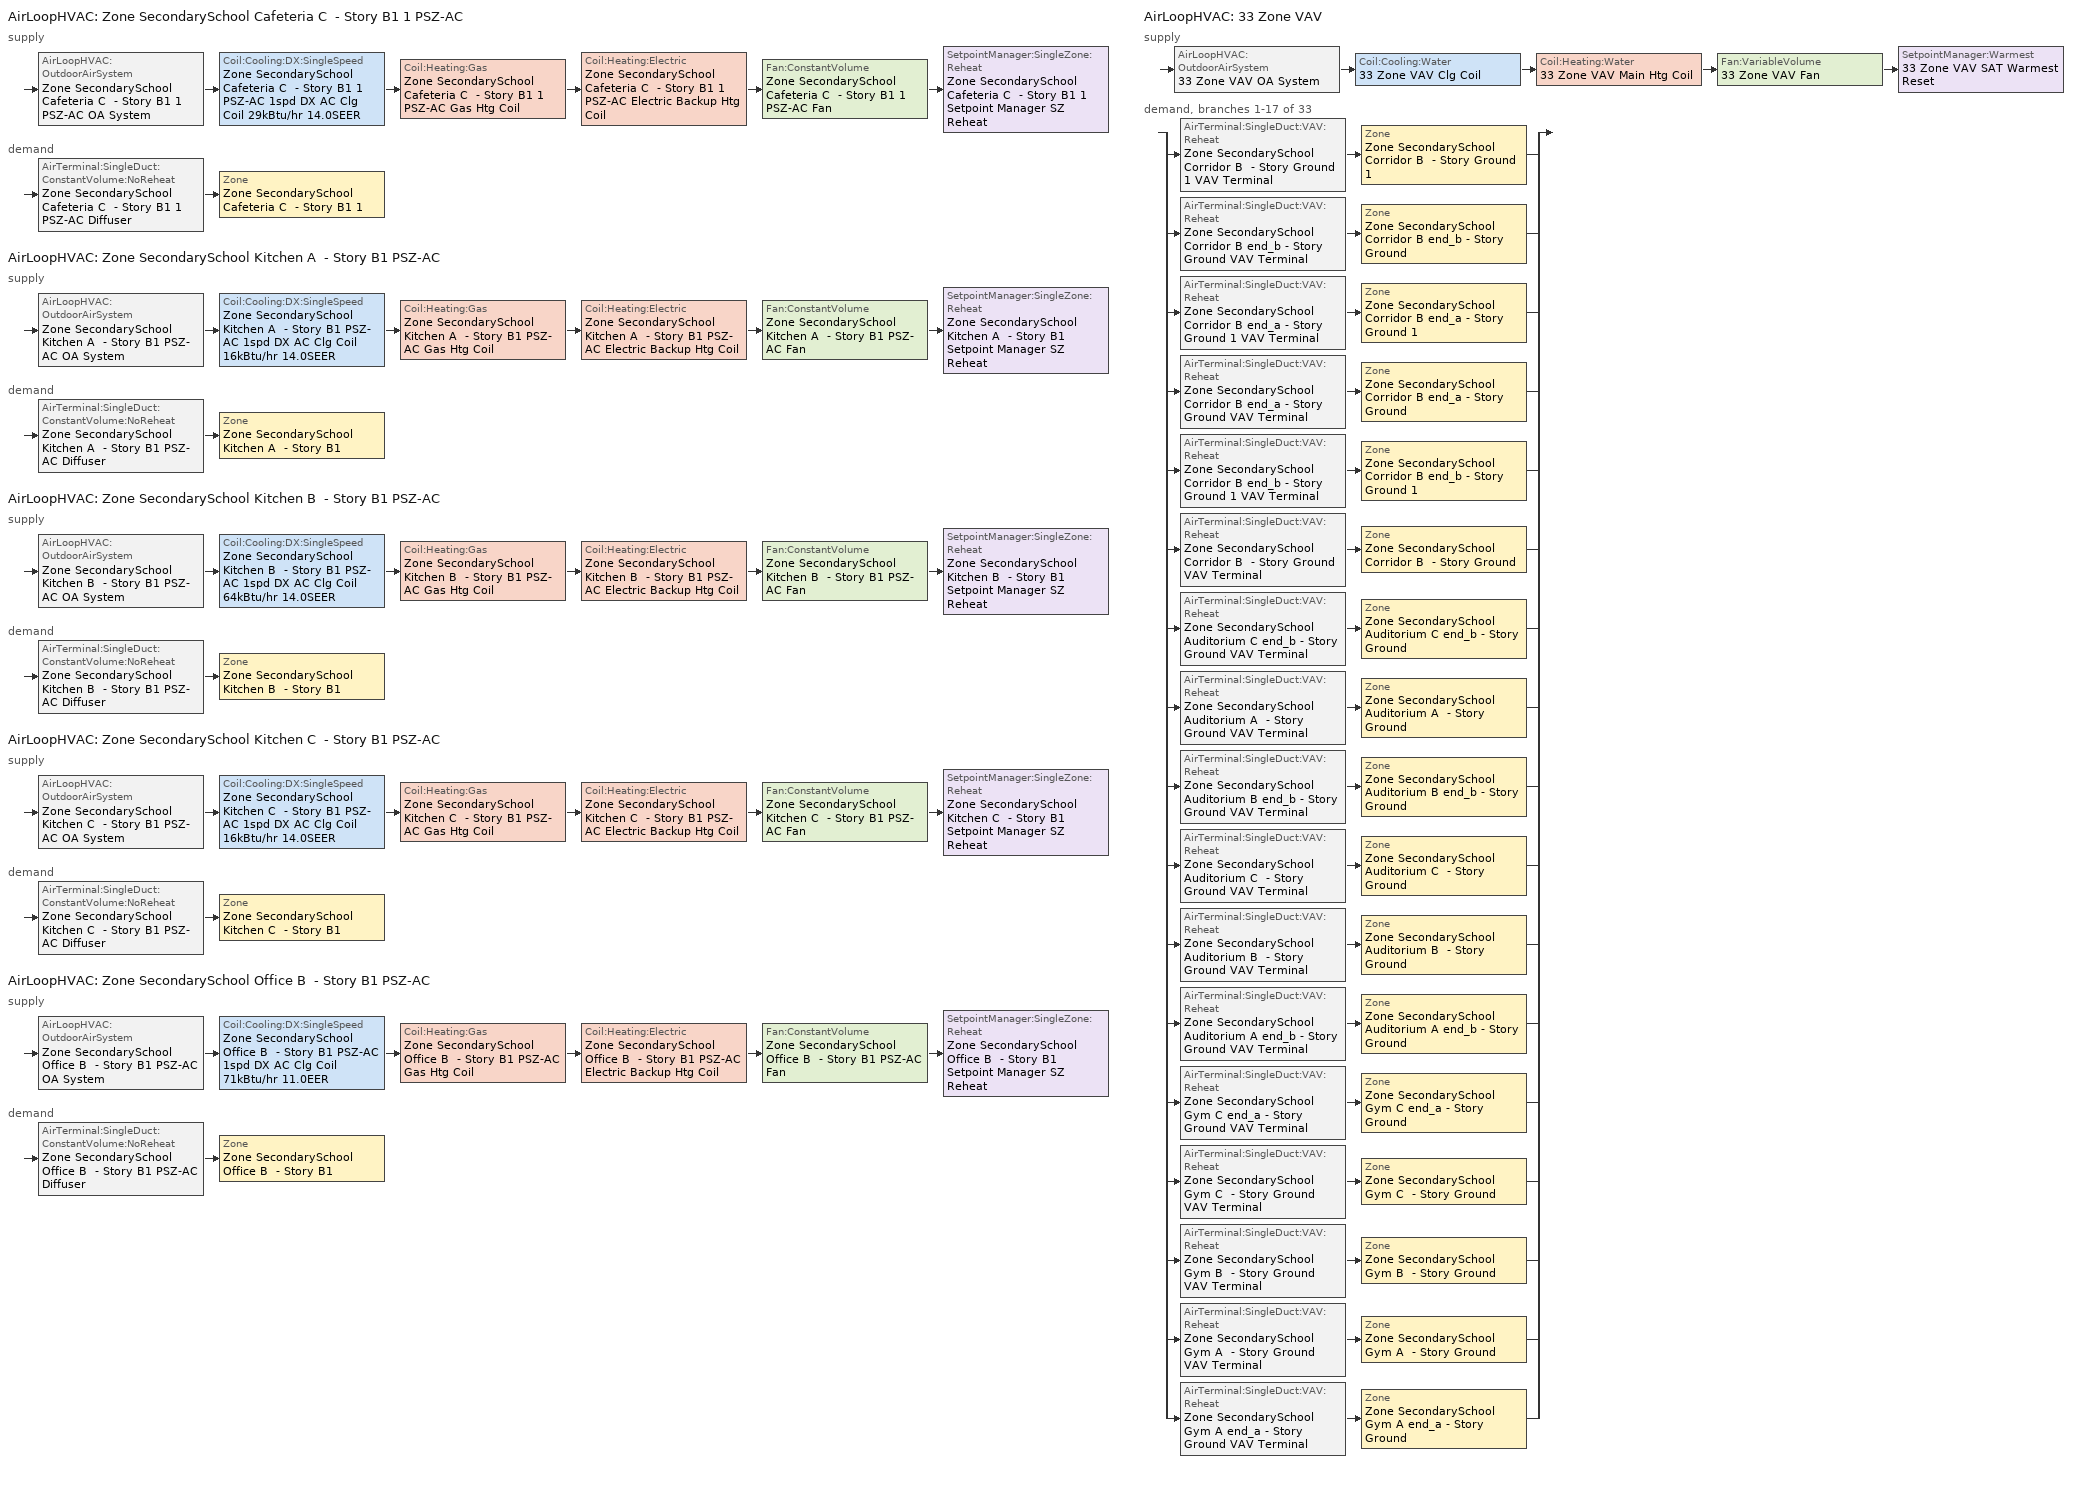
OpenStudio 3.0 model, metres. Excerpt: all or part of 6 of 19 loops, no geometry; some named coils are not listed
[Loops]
AirLoopHVAC 'Zone SecondarySchool Cafeteria C  - Story B1 1 PSZ-AC'
 supply: AirLoopHVAC:OutdoorAirSystem 'Zone SecondarySchool Cafeteria C  - Story B1 1 PSZ-AC OA System' > Coil:Cooling:DX:SingleSpeed 'Zone SecondarySchool Cafeteria C  - Story B1 1 PSZ-AC 1spd DX AC Clg Coil 29kBtu/hr 14.0SEER' > Coil:Heating:Gas 'Zone SecondarySchool Cafeteria C  - Story B1 1 PSZ-AC Gas Htg Coil' > Coil:Heating:Electric 'Zone SecondarySchool Cafeteria C  - Story B1 1 PSZ-AC Electric Backup Htg Coil' > Fan:ConstantVolume 'Zone SecondarySchool Cafeteria C  - Story B1 1 PSZ-AC Fan' > SetpointManager:SingleZone:Reheat 'Zone SecondarySchool Cafeteria C  - Story B1 1 Setpoint Manager SZ Reheat'
 demand: AirTerminal:SingleDuct:ConstantVolume:NoReheat 'Zone SecondarySchool Cafeteria C  - Story B1 1 PSZ-AC Diffuser' > Zone 'Zone SecondarySchool Cafeteria C  - Story B1 1'
AirLoopHVAC 'Zone SecondarySchool Kitchen A  - Story B1 PSZ-AC'
 supply: AirLoopHVAC:OutdoorAirSystem 'Zone SecondarySchool Kitchen A  - Story B1 PSZ-AC OA System' > Coil:Cooling:DX:SingleSpeed 'Zone SecondarySchool Kitchen A  - Story B1 PSZ-AC 1spd DX AC Clg Coil 16kBtu/hr 14.0SEER' > Coil:Heating:Gas 'Zone SecondarySchool Kitchen A  - Story B1 PSZ-AC Gas Htg Coil' > Coil:Heating:Electric 'Zone SecondarySchool Kitchen A  - Story B1 PSZ-AC Electric Backup Htg Coil' > Fan:ConstantVolume 'Zone SecondarySchool Kitchen A  - Story B1 PSZ-AC Fan' > SetpointManager:SingleZone:Reheat 'Zone SecondarySchool Kitchen A  - Story B1 Setpoint Manager SZ Reheat'
 demand: AirTerminal:SingleDuct:ConstantVolume:NoReheat 'Zone SecondarySchool Kitchen A  - Story B1 PSZ-AC Diffuser' > Zone 'Zone SecondarySchool Kitchen A  - Story B1'
AirLoopHVAC 'Zone SecondarySchool Kitchen B  - Story B1 PSZ-AC'
 supply: AirLoopHVAC:OutdoorAirSystem 'Zone SecondarySchool Kitchen B  - Story B1 PSZ-AC OA System' > Coil:Cooling:DX:SingleSpeed 'Zone SecondarySchool Kitchen B  - Story B1 PSZ-AC 1spd DX AC Clg Coil 64kBtu/hr 14.0SEER' > Coil:Heating:Gas 'Zone SecondarySchool Kitchen B  - Story B1 PSZ-AC Gas Htg Coil' > Coil:Heating:Electric 'Zone SecondarySchool Kitchen B  - Story B1 PSZ-AC Electric Backup Htg Coil' > Fan:ConstantVolume 'Zone SecondarySchool Kitchen B  - Story B1 PSZ-AC Fan' > SetpointManager:SingleZone:Reheat 'Zone SecondarySchool Kitchen B  - Story B1 Setpoint Manager SZ Reheat'
 demand: AirTerminal:SingleDuct:ConstantVolume:NoReheat 'Zone SecondarySchool Kitchen B  - Story B1 PSZ-AC Diffuser' > Zone 'Zone SecondarySchool Kitchen B  - Story B1'
AirLoopHVAC 'Zone SecondarySchool Kitchen C  - Story B1 PSZ-AC'
 supply: AirLoopHVAC:OutdoorAirSystem 'Zone SecondarySchool Kitchen C  - Story B1 PSZ-AC OA System' > Coil:Cooling:DX:SingleSpeed 'Zone SecondarySchool Kitchen C  - Story B1 PSZ-AC 1spd DX AC Clg Coil 16kBtu/hr 14.0SEER' > Coil:Heating:Gas 'Zone SecondarySchool Kitchen C  - Story B1 PSZ-AC Gas Htg Coil' > Coil:Heating:Electric 'Zone SecondarySchool Kitchen C  - Story B1 PSZ-AC Electric Backup Htg Coil' > Fan:ConstantVolume 'Zone SecondarySchool Kitchen C  - Story B1 PSZ-AC Fan' > SetpointManager:SingleZone:Reheat 'Zone SecondarySchool Kitchen C  - Story B1 Setpoint Manager SZ Reheat'
 demand: AirTerminal:SingleDuct:ConstantVolume:NoReheat 'Zone SecondarySchool Kitchen C  - Story B1 PSZ-AC Diffuser' > Zone 'Zone SecondarySchool Kitchen C  - Story B1'
AirLoopHVAC 'Zone SecondarySchool Office B  - Story B1 PSZ-AC'
 supply: AirLoopHVAC:OutdoorAirSystem 'Zone SecondarySchool Office B  - Story B1 PSZ-AC OA System' > Coil:Cooling:DX:SingleSpeed 'Zone SecondarySchool Office B  - Story B1 PSZ-AC 1spd DX AC Clg Coil 71kBtu/hr 11.0EER' > Coil:Heating:Gas 'Zone SecondarySchool Office B  - Story B1 PSZ-AC Gas Htg Coil' > Coil:Heating:Electric 'Zone SecondarySchool Office B  - Story B1 PSZ-AC Electric Backup Htg Coil' > Fan:ConstantVolume 'Zone SecondarySchool Office B  - Story B1 PSZ-AC Fan' > SetpointManager:SingleZone:Reheat 'Zone SecondarySchool Office B  - Story B1 Setpoint Manager SZ Reheat'
 demand: AirTerminal:SingleDuct:ConstantVolume:NoReheat 'Zone SecondarySchool Office B  - Story B1 PSZ-AC Diffuser' > Zone 'Zone SecondarySchool Office B  - Story B1'
AirLoopHVAC '33 Zone VAV'
 supply: AirLoopHVAC:OutdoorAirSystem '33 Zone VAV OA System' > Coil:Cooling:Water '33 Zone VAV Clg Coil' > Coil:Heating:Water '33 Zone VAV Main Htg Coil' > Fan:VariableVolume '33 Zone VAV Fan' > SetpointManager:Warmest '33 Zone VAV SAT Warmest Reset'
 demand, branches 1-17 of 33: split
  | AirTerminal:SingleDuct:VAV:Reheat 'Zone SecondarySchool Corridor B  - Story Ground 1 VAV Terminal' > Zone 'Zone SecondarySchool Corridor B  - Story Ground 1'
  | AirTerminal:SingleDuct:VAV:Reheat 'Zone SecondarySchool Corridor B end_b - Story Ground VAV Terminal' > Zone 'Zone SecondarySchool Corridor B end_b - Story Ground'
  | AirTerminal:SingleDuct:VAV:Reheat 'Zone SecondarySchool Corridor B end_a - Story Ground 1 VAV Terminal' > Zone 'Zone SecondarySchool Corridor B end_a - Story Ground 1'
  | AirTerminal:SingleDuct:VAV:Reheat 'Zone SecondarySchool Corridor B end_a - Story Ground VAV Terminal' > Zone 'Zone SecondarySchool Corridor B end_a - Story Ground'
  | AirTerminal:SingleDuct:VAV:Reheat 'Zone SecondarySchool Corridor B end_b - Story Ground 1 VAV Terminal' > Zone 'Zone SecondarySchool Corridor B end_b - Story Ground 1'
  | AirTerminal:SingleDuct:VAV:Reheat 'Zone SecondarySchool Corridor B  - Story Ground VAV Terminal' > Zone 'Zone SecondarySchool Corridor B  - Story Ground'
  | AirTerminal:SingleDuct:VAV:Reheat 'Zone SecondarySchool Auditorium C end_b - Story Ground VAV Terminal' > Zone 'Zone SecondarySchool Auditorium C end_b - Story Ground'
  | AirTerminal:SingleDuct:VAV:Reheat 'Zone SecondarySchool Auditorium A  - Story Ground VAV Terminal' > Zone 'Zone SecondarySchool Auditorium A  - Story Ground'
  | AirTerminal:SingleDuct:VAV:Reheat 'Zone SecondarySchool Auditorium B end_b - Story Ground VAV Terminal' > Zone 'Zone SecondarySchool Auditorium B end_b - Story Ground'
  | AirTerminal:SingleDuct:VAV:Reheat 'Zone SecondarySchool Auditorium C  - Story Ground VAV Terminal' > Zone 'Zone SecondarySchool Auditorium C  - Story Ground'
  | AirTerminal:SingleDuct:VAV:Reheat 'Zone SecondarySchool Auditorium B  - Story Ground VAV Terminal' > Zone 'Zone SecondarySchool Auditorium B  - Story Ground'
  | AirTerminal:SingleDuct:VAV:Reheat 'Zone SecondarySchool Auditorium A end_b - Story Ground VAV Terminal' > Zone 'Zone SecondarySchool Auditorium A end_b - Story Ground'
  | AirTerminal:SingleDuct:VAV:Reheat 'Zone SecondarySchool Gym C end_a - Story Ground VAV Terminal' > Zone 'Zone SecondarySchool Gym C end_a - Story Ground'
  | AirTerminal:SingleDuct:VAV:Reheat 'Zone SecondarySchool Gym C  - Story Ground VAV Terminal' > Zone 'Zone SecondarySchool Gym C  - Story Ground'
  | AirTerminal:SingleDuct:VAV:Reheat 'Zone SecondarySchool Gym B  - Story Ground VAV Terminal' > Zone 'Zone SecondarySchool Gym B  - Story Ground'
  | AirTerminal:SingleDuct:VAV:Reheat 'Zone SecondarySchool Gym A  - Story Ground VAV Terminal' > Zone 'Zone SecondarySchool Gym A  - Story Ground'
  | AirTerminal:SingleDuct:VAV:Reheat 'Zone SecondarySchool Gym A end_a - Story Ground VAV Terminal' > Zone 'Zone SecondarySchool Gym A end_a - Story Ground'
[Sizing:Zone] Zone Cooling Design Supply Air Temperature Input Method=SupplyAirTemperature; Zone Cooling Design Supply Air Temperature {C}=12.7778; Zone Cooling Design Supply Air Temperature Difference {deltaC}=11.11; Zone Heating Design Supply Air Temperature Input Method=SupplyAirTemperature; Zone Heating Design Supply Air Temperature Difference {deltaC}=11.11; Zone Cooling Design Supply Air Humidity Ratio {kg-H2O/kg-air}=0.0085; Zone Heating Design Supply Air Humidity Ratio {kg-H2O/kg-air}=0.008; Heating Design Air Flow Method=DesignDay; Account for Dedicated Outdoor Air System=No; Dedicated Outdoor Air System Control Strategy=NeutralSupplyAir; Dedicated Outdoor Air Low Setpoint Temperature for Design {C}=autosize; Dedicated Outdoor Air High Setpoint Temperature for Design {C}=autosize
Name | Zone Heating Design Supply Air Temperature {C} | Cooling Design Air Flow Method
Zone SecondarySchool Office B  - Story B1; Zone SecondarySchool Kitchen A  - Story B1; Zone SecondarySchool Kitchen B  - Story B1; Zone SecondarySchool Kitchen C  - Story B1; Zone SecondarySchool Cafeteria C  - Story B1 1 | 50 | DesignDay
Zone SecondarySchool Corridor B end_a - Story Ground; Zone SecondarySchool Corridor B  - Story Ground; Zone SecondarySchool Corridor B end_b - Story Ground; Zone SecondarySchool Corridor B end_a - Story Ground 1; Zone SecondarySchool Corridor B  - Story Ground 1; Zone SecondarySchool Corridor B end_b - Story Ground 1; Zone SecondarySchool Gym A end_a - Story Ground; Zone SecondarySchool Gym C end_a - Story Ground; Zone SecondarySchool Gym A  - Story Ground; Zone SecondarySchool Gym B  - Story Ground; Zone SecondarySchool Gym C  - Story Ground; Zone SecondarySchool Auditorium A  - Story Ground; Zone SecondarySchool Auditorium B  - Story Ground; Zone SecondarySchool Auditorium C  - Story Ground; Zone SecondarySchool Auditorium A end_b - Story Ground; Zone SecondarySchool Auditorium B end_b - Story Ground; Zone SecondarySchool Auditorium C end_b - Story Ground | 40 | DesignDayWithLimit
[Zone equipment]
Zone SecondarySchool Office B  - Story B1: Zone SecondarySchool Office B  - Story B1 PSZ-AC Diffuser
Zone SecondarySchool Corridor B end_a - Story Ground: Zone SecondarySchool Corridor B end_a - Story Ground VAV Terminal
Zone SecondarySchool Corridor B  - Story Ground: Zone SecondarySchool Corridor B  - Story Ground VAV Terminal
Zone SecondarySchool Corridor B end_b - Story Ground: Zone SecondarySchool Corridor B end_b - Story Ground VAV Terminal
Zone SecondarySchool Kitchen A  - Story B1: Zone SecondarySchool Kitchen A  - Story B1 Exhaust Fan, Zone SecondarySchool Kitchen A  - Story B1 PSZ-AC Diffuser
Zone SecondarySchool Kitchen B  - Story B1: Zone SecondarySchool Kitchen B  - Story B1 Exhaust Fan, Zone SecondarySchool Kitchen B  - Story B1 PSZ-AC Diffuser
Zone SecondarySchool Kitchen C  - Story B1: Zone SecondarySchool Kitchen C  - Story B1 Exhaust Fan, Zone SecondarySchool Kitchen C  - Story B1 PSZ-AC Diffuser
Zone SecondarySchool Cafeteria C  - Story B1 1: Zone SecondarySchool Kitchen C  - Story B1 Transfer Air Source, Zone SecondarySchool Cafeteria C  - Story B1 1 PSZ-AC Diffuser
Zone SecondarySchool Corridor B end_a - Story Ground 1: Zone SecondarySchool Corridor B end_a - Story Ground 1 VAV Terminal
Zone SecondarySchool Corridor B  - Story Ground 1: Zone SecondarySchool Corridor B  - Story Ground 1 VAV Terminal
Zone SecondarySchool Corridor B end_b - Story Ground 1: Zone SecondarySchool Corridor B end_b - Story Ground 1 VAV Terminal
Zone SecondarySchool Gym A end_a - Story Ground: Zone SecondarySchool Gym A end_a - Story Ground VAV Terminal
Zone SecondarySchool Gym C end_a - Story Ground: Zone SecondarySchool Gym C end_a - Story Ground VAV Terminal
Zone SecondarySchool Gym A  - Story Ground: Zone SecondarySchool Gym A  - Story Ground VAV Terminal
Zone SecondarySchool Gym B  - Story Ground: Zone SecondarySchool Gym B  - Story Ground VAV Terminal
Zone SecondarySchool Gym C  - Story Ground: Zone SecondarySchool Gym C  - Story Ground VAV Terminal
Zone SecondarySchool Auditorium A  - Story Ground: Zone SecondarySchool Auditorium A  - Story Ground VAV Terminal
Zone SecondarySchool Auditorium B  - Story Ground: Zone SecondarySchool Auditorium B  - Story Ground VAV Terminal
Zone SecondarySchool Auditorium C  - Story Ground: Zone SecondarySchool Auditorium C  - Story Ground VAV Terminal
Zone SecondarySchool Auditorium A end_b - Story Ground: Zone SecondarySchool Auditorium A end_b - Story Ground VAV Terminal
Zone SecondarySchool Auditorium B end_b - Story Ground: Zone SecondarySchool Auditorium B end_b - Story Ground VAV Terminal
Zone SecondarySchool Auditorium C end_b - Story Ground: Zone SecondarySchool Auditorium C end_b - Story Ground VAV Terminal
[Fan:ZoneExhaust] Availability Schedule=SchoolSecondary Kitchen_Exhaust_SCH; Fan Total Efficiency=0.385; Pressure Rise {Pa}=124.544; System Availability Manager Coupling Mode=Decoupled
Name | Maximum Flow Rate {m3/s} | Flow Fraction Schedule | Balanced Exhaust Fraction Schedule
Zone SecondarySchool Kitchen A  - Story B1 Exhaust Fan; Zone SecondarySchool Kitchen C  - Story B1 Exhaust Fan | 0.12619 | SchoolSecondary Kitchen_Exhaust_SCH | SchoolSecondary Kitchen Exhaust Fan Balanced Exhaust Fraction Schedule
Zone SecondarySchool Kitchen B  - Story B1 Exhaust Fan | 0.513983 | SchoolSecondary Kitchen_Exhaust_SCH | SchoolSecondary Kitchen Exhaust Fan Balanced Exhaust Fraction Schedule
Zone SecondarySchool Kitchen C  - Story B1 Transfer Air Source | 0.0941749
[Refrigeration:WalkIn]
Secondary School Freezer: Availability Schedule=Always On Discrete; Rated Coil Cooling Capacity {W}=5363.2; Operating Temperature {C}=-23; Rated Cooling Source Temperature {C}=-28.3333; Rated Total Heating Power {W}=0; Rated Cooling Coil Fan Power {W}=500; Rated Circulation Fan Power {W}=0; Rated Total Lighting Power {W}=240; Lighting Schedule=Always On; Defrost Type=Electric; Defrost Control Type=TimeSchedule; Defrost Schedule=Refrigeration Defrost Schedule; Defrost Drip-Down Schedule=Refrigeration Dripdown Schedule; Defrost Power {W}=3000; Temperature Termination Defrost Fraction to Ice=0.7; Restocking Schedule=Always Off; Insulated Floor Surface Area {m2}=22.2967; Insulated Floor U-Value {W/m2-K}=0.207; WalkIn Zone Boundary 1=Refrigeration Walk In Zone Boundary 1
[Refrigeration:WalkIn:ZoneBoundary]
Refrigeration Walk In Zone Boundary 1: Zone=Zone SecondarySchool Kitchen B  - Story B1; Total Insulated Surface Area Facing Zone {m2}=43.4; Insulated Surface U-Value Facing Zone {W/m2-K}=0.235; Area of Stocking Doors Facing Zone {m2}=2; Height of Stocking Doors Facing Zone {m}=2; Stocking Door Opening Schedule Name Facing Zone=door_wi_sched; Stocking Door Opening Protection Type Facing Zone=StripCurtain
[AirLoopHVAC] Design Supply Air Flow Rate {m3/s}=AutoSize
Name | Availability Schedule
Zone SecondarySchool Cafeteria C  - Story B1 1 PSZ-AC | Zone SecondarySchool Cafeteria C  - Story B1 1 PSZ-AC Occ Sch
Zone SecondarySchool Kitchen A  - Story B1 PSZ-AC | Zone SecondarySchool Kitchen A  - Story B1 PSZ-AC Occ Sch
Zone SecondarySchool Kitchen B  - Story B1 PSZ-AC | Zone SecondarySchool Kitchen B  - Story B1 PSZ-AC Occ Sch
Zone SecondarySchool Kitchen C  - Story B1 PSZ-AC | Zone SecondarySchool Kitchen C  - Story B1 PSZ-AC Occ Sch
Zone SecondarySchool Office B  - Story B1 PSZ-AC | Zone SecondarySchool Office B  - Story B1 PSZ-AC Occ Sch
33 Zone VAV | 33 Zone VAV Occ Sch
[Sizing:System] Type of Load to Size On=Sensible; Preheat Design Temperature {C}=7.22222; Preheat Design Humidity Ratio {kg-H2O/kg-Air}=0.008; Precool Design Temperature {C}=12.7778; Precool Design Humidity Ratio {kg-H2O/kg-Air}=0.008; Central Cooling Design Supply Air Temperature {C}=12.7778; Sizing Option=Coincident; 100% Outdoor Air in Cooling=No; 100% Outdoor Air in Heating=No; Central Cooling Design Supply Air Humidity Ratio {kg-H2O/kg-Air}=0.0085; Central Heating Design Supply Air Humidity Ratio {kg-H2O/kg-Air}=0.008; Cooling Design Air Flow Method=DesignDay; Cooling Design Air Flow Rate {m3/s}=0; Heating Design Air Flow Method=DesignDay; Heating Design Air Flow Rate {m3/s}=0; System Outdoor Air Method=ZoneSum; Zone Maximum Outdoor Air Fraction=1; Cooling Supply Air Flow Rate Per Floor Area {m3/s-m2}=0.00996765; Cooling Fraction of Autosized Cooling Supply Air Flow Rate=1; Cooling Supply Air Flow Rate Per Unit Cooling Capacity {m3/s-W}=3.94755e-05; Heating Supply Air Flow Rate Per Floor Area {m3/s-m2}=0.00996765; Heating Fraction of Autosized Heating Supply Air Flow Rate=1; Heating Fraction of Autosized Cooling Supply Air Flow Rate=1; Heating Supply Air Flow Rate Per Unit Heating Capacity {m3/s-W}=3.15882e-05; Cooling Design Capacity Method=CoolingDesignCapacity; Cooling Design Capacity {W}=autosize; Cooling Design Capacity Per Floor Area {W/m2}=234.7; Fraction of Autosized Cooling Design Capacity=1; Heating Design Capacity Method=HeatingDesignCapacity; Heating Design Capacity {W}=autosize; Heating Design Capacity Per Floor Area {W/m2}=157; Fraction of Autosized Heating Design Capacity=1; Central Cooling Capacity Control Method=OnOff
Name | Design Outdoor Air Flow Rate {m3/s} | Central Heating Maximum System Air Flow Ratio | Central Heating Design Supply Air Temperature {C}
Zone SecondarySchool Cafeteria C  - Story B1 1 PSZ-AC; Zone SecondarySchool Kitchen A  - Story B1 PSZ-AC; Zone SecondarySchool Kitchen B  - Story B1 PSZ-AC; Zone SecondarySchool Kitchen C  - Story B1 PSZ-AC; Zone SecondarySchool Office B  - Story B1 PSZ-AC | Autosize | 1 | 50
33 Zone VAV | 27.8319 | 0.3 | 12.7778
[Fan:VariableVolume]
33 Zone VAV Fan: Availability Schedule=Always On Discrete; Fan Total Efficiency=0.6201; Pressure Rise {Pa}=1389.92; Maximum Flow Rate {m3/s}=Autosize; Fan Power Minimum Flow Rate Input Method=Fraction; Fan Power Minimum Flow Fraction=0.25; Fan Power Minimum Air Flow Rate {m3/s}=0; Motor Efficiency=0.954; Motor In Airstream Fraction=1; Fan Power Coefficient 1=0.04076; Fan Power Coefficient 2=0.0881; Fan Power Coefficient 3=-0.0729; Fan Power Coefficient 4=0.9437; Fan Power Coefficient 5=0
[Controller:OutdoorAir] Minimum Outdoor Air Flow Rate {m3/s}=autosize; Maximum Outdoor Air Flow Rate {m3/s}=Autosize; Economizer Control Action Type=ModulateFlow; Lockout Type=LockoutWithHeating; Minimum Limit Type=FixedMinimum; High Humidity Control=No; Heat Recovery Bypass Control Type=BypassWhenOAFlowGreaterThanMinimum
Name | Economizer Control Type | Economizer Maximum Limit Dry-Bulb Temperature {C} | Economizer Maximum Limit Enthalpy {J/kg} | Minimum Outdoor Air Schedule | Controller Mechanical Ventilation
Zone SecondarySchool Cafeteria C  - Story B1 1 PSZ-AC OA System Controller | NoEconomizer | 28 | 64000 | Zone SecondarySchool Cafeteria C  - Story B1 1 PSZ-AC Occ Sch | Controller Mechanical Ventilation 6
Zone SecondarySchool Kitchen A  - Story B1 PSZ-AC OA System Controller | NoEconomizer | 28 | 64000 | Zone SecondarySchool Kitchen A  - Story B1 PSZ-AC Occ Sch | Controller Mechanical Ventilation 7
Zone SecondarySchool Kitchen B  - Story B1 PSZ-AC OA System Controller | DifferentialDryBulb |  |  | Zone SecondarySchool Kitchen B  - Story B1 PSZ-AC Occ Sch | Controller Mechanical Ventilation 8
Zone SecondarySchool Kitchen C  - Story B1 PSZ-AC OA System Controller | NoEconomizer | 28 | 64000 | Zone SecondarySchool Kitchen C  - Story B1 PSZ-AC Occ Sch | Controller Mechanical Ventilation 9
Zone SecondarySchool Office B  - Story B1 PSZ-AC OA System Controller | DifferentialDryBulb |  |  | Zone SecondarySchool Office B  - Story B1 PSZ-AC Occ Sch | Controller Mechanical Ventilation 10
33 Zone VAV OA Controller | DifferentialDryBulb |  |  | 33 Zone VAV Occ Sch | 33 Zone VAV Vent Controller
[Controller:MechanicalVentilation] Availability Schedule=Always On Discrete; System Outdoor Air Method=ZoneSum
Controller Mechanical Ventilation 6; Controller Mechanical Ventilation 7; Controller Mechanical Ventilation 8; Controller Mechanical Ventilation 9; Controller Mechanical Ventilation 10; 33 Zone VAV Vent Controller
[AirLoopHVAC:OutdoorAirSystem]
Name | Controller
Zone SecondarySchool Cafeteria C  - Story B1 1 PSZ-AC OA System | Zone SecondarySchool Cafeteria C  - Story B1 1 PSZ-AC OA System Controller
Zone SecondarySchool Kitchen A  - Story B1 PSZ-AC OA System | Zone SecondarySchool Kitchen A  - Story B1 PSZ-AC OA System Controller
Zone SecondarySchool Kitchen B  - Story B1 PSZ-AC OA System | Zone SecondarySchool Kitchen B  - Story B1 PSZ-AC OA System Controller
Zone SecondarySchool Kitchen C  - Story B1 PSZ-AC OA System | Zone SecondarySchool Kitchen C  - Story B1 PSZ-AC OA System Controller
Zone SecondarySchool Office B  - Story B1 PSZ-AC OA System | Zone SecondarySchool Office B  - Story B1 PSZ-AC OA System Controller
33 Zone VAV OA System | 33 Zone VAV OA Controller
[AirTerminal:SingleDuct:VAV:Reheat] Availability Schedule=Always On Discrete; Maximum Air Flow Rate {m3/s}=AutoSize; Zone Minimum Air Flow Input Method=Constant; Constant Minimum Air Flow Fraction=0.671296; Fixed Minimum Air Flow Rate {m3/s}=0; Maximum Hot Water or Steam Flow Rate {m3/s}=AutoSize; Minimum Hot Water or Steam Flow Rate {m3/s}=0; Convergence Tolerance=0.001; Damper Heating Action=ReverseWithLimits; Maximum Flow per Zone Floor Area During Reheat {m3/s-m2}=AutoSize; Maximum Flow Fraction During Reheat=0.5; Maximum Reheat Air Temperature {C}=40; Control For Outdoor Air=No
Name | Reheat Coil
Zone SecondarySchool Corridor B  - Story Ground 1 VAV Terminal | Zone SecondarySchool Corridor B  - Story Ground 1 Reheat Coil
Zone SecondarySchool Corridor B end_b - Story Ground VAV Terminal | Zone SecondarySchool Corridor B end_b - Story Ground Reheat Coil
Zone SecondarySchool Corridor B end_a - Story Ground 1 VAV Terminal | Zone SecondarySchool Corridor B end_a - Story Ground 1 Reheat Coil
Zone SecondarySchool Corridor B end_a - Story Ground VAV Terminal | Zone SecondarySchool Corridor B end_a - Story Ground Reheat Coil
Zone SecondarySchool Corridor B end_b - Story Ground 1 VAV Terminal | Zone SecondarySchool Corridor B end_b - Story Ground 1 Reheat Coil
Zone SecondarySchool Corridor B  - Story Ground VAV Terminal | Zone SecondarySchool Corridor B  - Story Ground Reheat Coil
Zone SecondarySchool Auditorium C end_b - Story Ground VAV Terminal | Zone SecondarySchool Auditorium C end_b - Story Ground Reheat Coil
Zone SecondarySchool Auditorium A  - Story Ground VAV Terminal | Zone SecondarySchool Auditorium A  - Story Ground Reheat Coil
Zone SecondarySchool Auditorium B end_b - Story Ground VAV Terminal | Zone SecondarySchool Auditorium B end_b - Story Ground Reheat Coil
Zone SecondarySchool Auditorium C  - Story Ground VAV Terminal | Zone SecondarySchool Auditorium C  - Story Ground Reheat Coil
Zone SecondarySchool Auditorium B  - Story Ground VAV Terminal | Zone SecondarySchool Auditorium B  - Story Ground Reheat Coil
Zone SecondarySchool Auditorium A end_b - Story Ground VAV Terminal | Zone SecondarySchool Auditorium A end_b - Story Ground Reheat Coil
Zone SecondarySchool Gym C end_a - Story Ground VAV Terminal | Zone SecondarySchool Gym C end_a - Story Ground Reheat Coil
Zone SecondarySchool Gym C  - Story Ground VAV Terminal | Zone SecondarySchool Gym C  - Story Ground Reheat Coil
Zone SecondarySchool Gym B  - Story Ground VAV Terminal | Zone SecondarySchool Gym B  - Story Ground Reheat Coil
Zone SecondarySchool Gym A  - Story Ground VAV Terminal | Zone SecondarySchool Gym A  - Story Ground Reheat Coil
Zone SecondarySchool Gym A end_a - Story Ground VAV Terminal | Zone SecondarySchool Gym A end_a - Story Ground Reheat Coil
[SetpointManager:SingleZone:Reheat] Minimum Supply Air Temperature {C}=12.7778; Maximum Supply Air Temperature {C}=50
Name | Control Zone | Setpoint Node or NodeList
Zone SecondarySchool Cafeteria C  - Story B1 1 Setpoint Manager SZ Reheat | Zone SecondarySchool Cafeteria C  - Story B1 1 | Zone SecondarySchool Cafeteria C  - Story B1 1 PSZ-AC Supply Outlet Node
Zone SecondarySchool Kitchen A  - Story B1 Setpoint Manager SZ Reheat | Zone SecondarySchool Kitchen A  - Story B1 | Zone SecondarySchool Kitchen A  - Story B1 PSZ-AC Supply Outlet Node
Zone SecondarySchool Kitchen B  - Story B1 Setpoint Manager SZ Reheat | Zone SecondarySchool Kitchen B  - Story B1 | Zone SecondarySchool Kitchen B  - Story B1 PSZ-AC Supply Outlet Node
Zone SecondarySchool Kitchen C  - Story B1 Setpoint Manager SZ Reheat | Zone SecondarySchool Kitchen C  - Story B1 | Zone SecondarySchool Kitchen C  - Story B1 PSZ-AC Supply Outlet Node
Zone SecondarySchool Office B  - Story B1 Setpoint Manager SZ Reheat | Zone SecondarySchool Office B  - Story B1 | Zone SecondarySchool Office B  - Story B1 PSZ-AC Supply Outlet Node
[Fan:ConstantVolume] Availability Schedule=Always On Discrete; Pressure Rise {Pa}=622.722; Maximum Flow Rate {m3/s}=AutoSize; Motor In Airstream Fraction=1
Name | Fan Total Efficiency | Motor Efficiency
Zone SecondarySchool Cafeteria C  - Story B1 1 PSZ-AC Fan; Zone SecondarySchool Kitchen A  - Story B1 PSZ-AC Fan; Zone SecondarySchool Kitchen B  - Story B1 PSZ-AC Fan; Zone SecondarySchool Kitchen C  - Story B1 PSZ-AC Fan | 0.55575 | 0.855
Zone SecondarySchool Office B  - Story B1 PSZ-AC Fan | 0.56225 | 0.865
[Coil:Heating:Gas] Availability Schedule=Always On Discrete; Gas Burner Efficiency=0.8; Nominal Capacity {W}=AutoSize; Parasitic Electric Load {W}=0; Parasitic Gas Load {W}=0
Zone SecondarySchool Cafeteria C  - Story B1 1 PSZ-AC Gas Htg Coil; Zone SecondarySchool Kitchen A  - Story B1 PSZ-AC Gas Htg Coil; Zone SecondarySchool Kitchen B  - Story B1 PSZ-AC Gas Htg Coil; Zone SecondarySchool Kitchen C  - Story B1 PSZ-AC Gas Htg Coil; Zone SecondarySchool Office B  - Story B1 PSZ-AC Gas Htg Coil
[Coil:Heating:Electric] Availability Schedule=Always On Discrete; Efficiency=1
Zone SecondarySchool Cafeteria C  - Story B1 1 PSZ-AC Electric Backup Htg Coil; Zone SecondarySchool Kitchen A  - Story B1 PSZ-AC Electric Backup Htg Coil; Zone SecondarySchool Kitchen B  - Story B1 PSZ-AC Electric Backup Htg Coil; Zone SecondarySchool Kitchen C  - Story B1 PSZ-AC Electric Backup Htg Coil; Zone SecondarySchool Office B  - Story B1 PSZ-AC Electric Backup Htg Coil
[Coil:Cooling:DX:SingleSpeed] Availability Schedule=Always On Discrete; Rated Total Cooling Capacity {W}=autosize; Rated Sensible Heat Ratio=autosize; Rated Air Flow Rate {m3/s}=autosize; Rated Evaporator Fan Power Per Volume Flow Rate {W/(m3/s)}=773.3; Total Cooling Capacity Function of Temperature Curve=PSZ-AC_Unitary_PackagecoolCapFT; Total Cooling Capacity Function of Flow Fraction Curve=PSZ-AC_Unitary_PackagecoolFFF; Energy Input Ratio Function of Temperature Curve=PSZ-AC DX Unitary Package EIRFT; Energy Input Ratio Function of Flow Fraction Curve=PSZ-AC_Unitary_PackagecoolEIRFFF; Part Load Fraction Correlation Curve=PSZ-AC_Unitary_PackagecoolPLR; Minimum Outdoor Dry-Bulb Temperature for Compressor Operation {C}=-25; Condenser Type=AirCooled; Evaporative Condenser Effectiveness=0; Evaporative Condenser Air Flow Rate {m3/s}=Autosize; Evaporative Condenser Pump Rated Power Consumption {W}=Autosize; Crankcase Heater Capacity {W}=0; Maximum Outdoor Dry-Bulb Temperature for Crankcase Heater Operation {C}=0; Basin Heater Capacity {W/K}=0; Basin Heater Setpoint Temperature {C}=10
Name | Rated COP {W/W}
Zone SecondarySchool Cafeteria C  - Story B1 1 PSZ-AC 1spd DX AC Clg Coil 29kBtu/hr 14.0SEER; Zone SecondarySchool Kitchen A  - Story B1 PSZ-AC 1spd DX AC Clg Coil 16kBtu/hr 14.0SEER; Zone SecondarySchool Kitchen B  - Story B1 PSZ-AC 1spd DX AC Clg Coil 64kBtu/hr 14.0SEER; Zone SecondarySchool Kitchen C  - Story B1 PSZ-AC 1spd DX AC Clg Coil 16kBtu/hr 14.0SEER | 4.11713
Zone SecondarySchool Office B  - Story B1 PSZ-AC 1spd DX AC Clg Coil 71kBtu/hr 11.0EER | 3.79883
[AirTerminal:SingleDuct:ConstantVolume:NoReheat] Availability Schedule=Always On Discrete; Maximum Air Flow Rate {m3/s}=AutoSize
Zone SecondarySchool Cafeteria C  - Story B1 1 PSZ-AC Diffuser; Zone SecondarySchool Kitchen A  - Story B1 PSZ-AC Diffuser; Zone SecondarySchool Kitchen B  - Story B1 PSZ-AC Diffuser; Zone SecondarySchool Kitchen C  - Story B1 PSZ-AC Diffuser; Zone SecondarySchool Office B  - Story B1 PSZ-AC Diffuser
[SetpointManager:Warmest]
33 Zone VAV SAT Warmest Reset: Control Variable=Temperature; Minimum Setpoint Temperature {C}=12.7778; Maximum Setpoint Temperature {C}=15.5556; Strategy=MaximumTemperature; Setpoint Node or NodeList=33 Zone VAV Supply Outlet Node
[Schedule:Constant]
Always On Discrete: Value=1
[Schedule:Ruleset]
Name | Default Day Schedule | Summer Design Day Schedule | Winter Design Day Schedule
SchoolSecondary Kitchen_Exhaust_SCH | SchoolSecondary Kitchen_Exhaust_SCH Default | SchoolSecondary Kitchen_Exhaust_SCH Summer Design Day | SchoolSecondary Kitchen_Exhaust_SCH Winter Design Day
SchoolSecondary Kitchen Exhaust Fan Balanced Exhaust Fraction Schedule | SchoolSecondary Kitchen Exhaust Fan Balanced Exhaust Fraction Schedule Default | SchoolSecondary Kitchen Exhaust Fan Balanced Exhaust Fraction Schedule Summer Design Day | SchoolSecondary Kitchen Exhaust Fan Balanced Exhaust Fraction Schedule Winter Design Day
Always Off | Always Off Default | Always Off Summer Design Day | Always Off Winter Design Day
Always On | Always On Default
door_wi_sched | door_wi_sched Default
Refrigeration Defrost Schedule | Refrigeration Defrost Schedule Default - Secondary School Freezer
Refrigeration Dripdown Schedule | Refrigeration Dripdown Schedule Default - Secondary School Freezer
33 Zone VAV Occ Sch | 33 Zone VAV Occ Sch Default | 33 Zone VAV Occ Sch Summer Design Day | 33 Zone VAV Occ Sch Winter Design Day
Zone SecondarySchool Cafeteria C  - Story B1 1 PSZ-AC Occ Sch | Zone SecondarySchool Cafeteria C  - Story B1 1 PSZ-AC Occ Sch Default | Zone SecondarySchool Cafeteria C  - Story B1 1 PSZ-AC Occ Sch Summer Design Day | Zone SecondarySchool Cafeteria C  - Story B1 1 PSZ-AC Occ Sch Winter Design Day
Zone SecondarySchool Kitchen A  - Story B1 PSZ-AC Occ Sch | Zone SecondarySchool Kitchen A  - Story B1 PSZ-AC Occ Sch Default | Zone SecondarySchool Kitchen A  - Story B1 PSZ-AC Occ Sch Summer Design Day | Zone SecondarySchool Kitchen A  - Story B1 PSZ-AC Occ Sch Winter Design Day
Zone SecondarySchool Kitchen B  - Story B1 PSZ-AC Occ Sch | Zone SecondarySchool Kitchen B  - Story B1 PSZ-AC Occ Sch Default | Zone SecondarySchool Kitchen B  - Story B1 PSZ-AC Occ Sch Summer Design Day | Zone SecondarySchool Kitchen B  - Story B1 PSZ-AC Occ Sch Winter Design Day
Zone SecondarySchool Kitchen C  - Story B1 PSZ-AC Occ Sch | Zone SecondarySchool Kitchen C  - Story B1 PSZ-AC Occ Sch Default | Zone SecondarySchool Kitchen C  - Story B1 PSZ-AC Occ Sch Summer Design Day | Zone SecondarySchool Kitchen C  - Story B1 PSZ-AC Occ Sch Winter Design Day
Zone SecondarySchool Office B  - Story B1 PSZ-AC Occ Sch | Zone SecondarySchool Office B  - Story B1 PSZ-AC Occ Sch Default | Zone SecondarySchool Office B  - Story B1 PSZ-AC Occ Sch Summer Design Day | Zone SecondarySchool Office B  - Story B1 PSZ-AC Occ Sch Winter Design Day
[Schedule:Day]
SchoolSecondary Kitchen_Exhaust_SCH Default; SchoolSecondary Kitchen_Exhaust_SCH Wknd Day; SchoolSecondary Kitchen_Exhaust_SCH Wknd Day 1; SchoolSecondary Kitchen Exhaust Fan Balanced Exhaust Fraction Schedule Default; SchoolSecondary Kitchen Exhaust Fan Balanced Exhaust Fraction Schedule Wknd Day; SchoolSecondary Kitchen Exhaust Fan Balanced Exhaust Fraction Schedule Wknd Day 1; Always Off Default; Always Off Winter Design Day; Always Off Summer Design Day; 33 Zone VAV Occ Sch Sunday; Zone SecondarySchool Cafeteria C  - Story B1 1 PSZ-AC Occ Sch Sunday; Zone SecondarySchool Kitchen A  - Story B1 PSZ-AC Occ Sch Sunday; Zone SecondarySchool Kitchen B  - Story B1 PSZ-AC Occ Sch Sunday; Zone SecondarySchool Kitchen C  - Story B1 PSZ-AC Occ Sch Sunday; Zone SecondarySchool Office B  - Story B1 PSZ-AC Occ Sch Sunday: 24, 0, 0
SchoolSecondary Kitchen_Exhaust_SCH Wkdy Day: 8, 0, 0, 17, 0, 1, 24, 0, 0
SchoolSecondary Kitchen_Exhaust_SCH Wkdy Day 1; SchoolSecondary Kitchen_Exhaust_SCH Wkdy Day 2; SchoolSecondary Kitchen_Exhaust_SCH Winter Design Day; SchoolSecondary Kitchen_Exhaust_SCH Summer Design Day; 33 Zone VAV Occ Sch Default; 33 Zone VAV Occ Sch Monday 2; 33 Zone VAV Occ Sch Tuesday; 33 Zone VAV Occ Sch Tuesday 2; 33 Zone VAV Occ Sch Wednesday; 33 Zone VAV Occ Sch Wednesday 2; 33 Zone VAV Occ Sch Thursday; 33 Zone VAV Occ Sch Thursday 2; 33 Zone VAV Occ Sch Friday; 33 Zone VAV Occ Sch Friday 2; Zone SecondarySchool Kitchen A  - Story B1 PSZ-AC Occ Sch Default; Zone SecondarySchool Kitchen B  - Story B1 PSZ-AC Occ Sch Default; Zone SecondarySchool Kitchen C  - Story B1 PSZ-AC Occ Sch Default; Zone SecondarySchool Office B  - Story B1 PSZ-AC Occ Sch Default: 8, 0, 0, 21, 0, 1, 24, 0, 0
SchoolSecondary Kitchen Exhaust Fan Balanced Exhaust Fraction Schedule Wkdy Day: 8, 0, 0, 17, 0, 0.746296, 24, 0, 0
SchoolSecondary Kitchen Exhaust Fan Balanced Exhaust Fraction Schedule Wkdy Day 1; SchoolSecondary Kitchen Exhaust Fan Balanced Exhaust Fraction Schedule Wkdy Day 2; SchoolSecondary Kitchen Exhaust Fan Balanced Exhaust Fraction Schedule Winter Design Day; SchoolSecondary Kitchen Exhaust Fan Balanced Exhaust Fraction Schedule Summer Design Day: 8, 0, 0, 21, 0, 0.746296, 24, 0, 0
Always On Default; 33 Zone VAV Occ Sch Winter Design Day; 33 Zone VAV Occ Sch Summer Design Day; Zone SecondarySchool Cafeteria C  - Story B1 1 PSZ-AC Occ Sch Winter Design Day; Zone SecondarySchool Cafeteria C  - Story B1 1 PSZ-AC Occ Sch Summer Design Day; Zone SecondarySchool Kitchen A  - Story B1 PSZ-AC Occ Sch Winter Design Day; Zone SecondarySchool Kitchen A  - Story B1 PSZ-AC Occ Sch Summer Design Day; Zone SecondarySchool Kitchen B  - Story B1 PSZ-AC Occ Sch Winter Design Day; Zone SecondarySchool Kitchen B  - Story B1 PSZ-AC Occ Sch Summer Design Day; Zone SecondarySchool Kitchen C  - Story B1 PSZ-AC Occ Sch Winter Design Day; Zone SecondarySchool Kitchen C  - Story B1 PSZ-AC Occ Sch Summer Design Day; Zone SecondarySchool Office B  - Story B1 PSZ-AC Occ Sch Winter Design Day; Zone SecondarySchool Office B  - Story B1 PSZ-AC Occ Sch Summer Design Day: 24, 0, 1
door_wi_sched Default: 6, 0, 0, 22, 0, 0.0625, 24, 0, 0
Refrigeration Defrost Schedule Default - Secondary School Freezer; Refrigeration Dripdown Schedule Default - Secondary School Freezer: 0, 45, 0, 24, 0, 0
33 Zone VAV Occ Sch Monday 1; 33 Zone VAV Occ Sch Tuesday 1; 33 Zone VAV Occ Sch Wednesday 1; 33 Zone VAV Occ Sch Thursday 1; 33 Zone VAV Occ Sch Friday 1: 8, 0, 0, 19, 0, 1, 24, 0, 0
Zone SecondarySchool Cafeteria C  - Story B1 1 PSZ-AC Occ Sch Default; Zone SecondarySchool Cafeteria C  - Story B1 1 PSZ-AC Occ Sch Monday 2; Zone SecondarySchool Cafeteria C  - Story B1 1 PSZ-AC Occ Sch Tuesday; Zone SecondarySchool Cafeteria C  - Story B1 1 PSZ-AC Occ Sch Tuesday 2; Zone SecondarySchool Cafeteria C  - Story B1 1 PSZ-AC Occ Sch Wednesday; Zone SecondarySchool Cafeteria C  - Story B1 1 PSZ-AC Occ Sch Wednesday 2; Zone SecondarySchool Cafeteria C  - Story B1 1 PSZ-AC Occ Sch Thursday; Zone SecondarySchool Cafeteria C  - Story B1 1 PSZ-AC Occ Sch Thursday 2; Zone SecondarySchool Cafeteria C  - Story B1 1 PSZ-AC Occ Sch Friday; Zone SecondarySchool Cafeteria C  - Story B1 1 PSZ-AC Occ Sch Friday 2: 9, 0, 0, 20, 0, 1, 24, 0, 0
Zone SecondarySchool Cafeteria C  - Story B1 1 PSZ-AC Occ Sch Monday 1; Zone SecondarySchool Cafeteria C  - Story B1 1 PSZ-AC Occ Sch Tuesday 1; Zone SecondarySchool Cafeteria C  - Story B1 1 PSZ-AC Occ Sch Wednesday 1; Zone SecondarySchool Cafeteria C  - Story B1 1 PSZ-AC Occ Sch Thursday 1; Zone SecondarySchool Cafeteria C  - Story B1 1 PSZ-AC Occ Sch Friday 1: 9, 0, 0, 19, 0, 1, 24, 0, 0
[Schedule:Rule] Date Specification Type=DateRange
Name | Schedule Ruleset | Rule Order | Day Schedule | Apply Monday | Apply Tuesday | Apply Wednesday | Apply Thursday | Apply Friday | Start Month | Start Day | End Month | End Day | Apply Sunday | Apply Saturday
Schedule Rule 94 | SchoolSecondary Kitchen_Exhaust_SCH | 4 | SchoolSecondary Kitchen_Exhaust_SCH Wkdy Day | Yes | Yes | Yes | Yes | Yes | 1 | 1 | 6 | 30
Schedule Rule 95 | SchoolSecondary Kitchen_Exhaust_SCH | 3 | SchoolSecondary Kitchen_Exhaust_SCH Wkdy Day 1 | Yes | Yes | Yes | Yes | Yes | 7 | 1 | 9 | 1
Schedule Rule 96 | SchoolSecondary Kitchen_Exhaust_SCH | 2 | SchoolSecondary Kitchen_Exhaust_SCH Wkdy Day 2 | Yes | Yes | Yes | Yes | Yes | 9 | 1 | 12 | 31
Schedule Rule 97 | SchoolSecondary Kitchen_Exhaust_SCH | 1 | SchoolSecondary Kitchen_Exhaust_SCH Wknd Day |  |  |  |  |  | 1 | 1 | 6 | 30 | Yes | Yes
Schedule Rule 98 | SchoolSecondary Kitchen_Exhaust_SCH | 0 | SchoolSecondary Kitchen_Exhaust_SCH Wknd Day 1 |  |  |  |  |  | 7 | 1 | 9 | 1 | Yes | Yes
Schedule Rule 99 | SchoolSecondary Kitchen Exhaust Fan Balanced Exhaust Fraction Schedule | 4 | SchoolSecondary Kitchen Exhaust Fan Balanced Exhaust Fraction Schedule Wkdy Day | Yes | Yes | Yes | Yes | Yes | 1 | 1 | 6 | 30
Schedule Rule 100 | SchoolSecondary Kitchen Exhaust Fan Balanced Exhaust Fraction Schedule | 3 | SchoolSecondary Kitchen Exhaust Fan Balanced Exhaust Fraction Schedule Wkdy Day 1 | Yes | Yes | Yes | Yes | Yes | 7 | 1 | 9 | 1
Schedule Rule 101 | SchoolSecondary Kitchen Exhaust Fan Balanced Exhaust Fraction Schedule | 2 | SchoolSecondary Kitchen Exhaust Fan Balanced Exhaust Fraction Schedule Wkdy Day 2 | Yes | Yes | Yes | Yes | Yes | 9 | 1 | 12 | 31
Schedule Rule 102 | SchoolSecondary Kitchen Exhaust Fan Balanced Exhaust Fraction Schedule | 1 | SchoolSecondary Kitchen Exhaust Fan Balanced Exhaust Fraction Schedule Wknd Day |  |  |  |  |  | 1 | 1 | 6 | 30 | Yes | Yes
Schedule Rule 103 | SchoolSecondary Kitchen Exhaust Fan Balanced Exhaust Fraction Schedule | 0 | SchoolSecondary Kitchen Exhaust Fan Balanced Exhaust Fraction Schedule Wknd Day 1 |  |  |  |  |  | 7 | 1 | 9 | 1 | Yes | Yes
33 Zone VAV Occ Sch Monday Rule 1 | 33 Zone VAV Occ Sch | 14 | 33 Zone VAV Occ Sch Monday 1 | Yes |  |  |  |  | 6 | 30 | 8 | 31
33 Zone VAV Occ Sch Monday Rule 2 | 33 Zone VAV Occ Sch | 13 | 33 Zone VAV Occ Sch Monday 2 | Yes |  |  |  |  | 9 | 1 | 12 | 31
33 Zone VAV Occ Sch Tuesday Rule | 33 Zone VAV Occ Sch | 12 | 33 Zone VAV Occ Sch Tuesday |  | Yes |  |  |  | 1 | 1 | 6 | 30
33 Zone VAV Occ Sch Tuesday Rule 1 | 33 Zone VAV Occ Sch | 11 | 33 Zone VAV Occ Sch Tuesday 1 |  | Yes |  |  |  | 7 | 1 | 8 | 25
33 Zone VAV Occ Sch Tuesday Rule 2 | 33 Zone VAV Occ Sch | 10 | 33 Zone VAV Occ Sch Tuesday 2 |  | Yes |  |  |  | 8 | 26 | 12 | 31
33 Zone VAV Occ Sch Wednesday Rule | 33 Zone VAV Occ Sch | 9 | 33 Zone VAV Occ Sch Wednesday |  |  | Yes |  |  | 1 | 1 | 6 | 24
33 Zone VAV Occ Sch Wednesday Rule 1 | 33 Zone VAV Occ Sch | 8 | 33 Zone VAV Occ Sch Wednesday 1 |  |  | Yes |  |  | 6 | 25 | 8 | 26
33 Zone VAV Occ Sch Wednesday Rule 2 | 33 Zone VAV Occ Sch | 7 | 33 Zone VAV Occ Sch Wednesday 2 |  |  | Yes |  |  | 8 | 27 | 12 | 31
33 Zone VAV Occ Sch Thursday Rule | 33 Zone VAV Occ Sch | 6 | 33 Zone VAV Occ Sch Thursday |  |  |  | Yes |  | 1 | 1 | 6 | 25
33 Zone VAV Occ Sch Thursday Rule 1 | 33 Zone VAV Occ Sch | 5 | 33 Zone VAV Occ Sch Thursday 1 |  |  |  | Yes |  | 6 | 26 | 8 | 27
33 Zone VAV Occ Sch Thursday Rule 2 | 33 Zone VAV Occ Sch | 4 | 33 Zone VAV Occ Sch Thursday 2 |  |  |  | Yes |  | 8 | 28 | 12 | 31
33 Zone VAV Occ Sch Friday Rule | 33 Zone VAV Occ Sch | 3 | 33 Zone VAV Occ Sch Friday |  |  |  |  | Yes | 1 | 1 | 6 | 26
33 Zone VAV Occ Sch Friday Rule 1 | 33 Zone VAV Occ Sch | 2 | 33 Zone VAV Occ Sch Friday 1 |  |  |  |  | Yes | 6 | 27 | 8 | 28
33 Zone VAV Occ Sch Friday Rule 2 | 33 Zone VAV Occ Sch | 1 | 33 Zone VAV Occ Sch Friday 2 |  |  |  |  | Yes | 8 | 29 | 12 | 31
33 Zone VAV Occ Sch Sunday Rule | 33 Zone VAV Occ Sch | 0 | 33 Zone VAV Occ Sch Sunday |  |  |  |  |  | 1 | 1 | 12 | 31 | Yes | Yes
Zone SecondarySchool Cafeteria C  - Story B1 1 PSZ-AC Occ Sch Monday Rule 1 | Zone SecondarySchool Cafeteria C  - Story B1 1 PSZ-AC Occ Sch | 14 | Zone SecondarySchool Cafeteria C  - Story B1 1 PSZ-AC Occ Sch Monday 1 | Yes |  |  |  |  | 6 | 30 | 8 | 31
Zone SecondarySchool Cafeteria C  - Story B1 1 PSZ-AC Occ Sch Monday Rule 2 | Zone SecondarySchool Cafeteria C  - Story B1 1 PSZ-AC Occ Sch | 13 | Zone SecondarySchool Cafeteria C  - Story B1 1 PSZ-AC Occ Sch Monday 2 | Yes |  |  |  |  | 9 | 1 | 12 | 31
Zone SecondarySchool Cafeteria C  - Story B1 1 PSZ-AC Occ Sch Tuesday Rule | Zone SecondarySchool Cafeteria C  - Story B1 1 PSZ-AC Occ Sch | 12 | Zone SecondarySchool Cafeteria C  - Story B1 1 PSZ-AC Occ Sch Tuesday |  | Yes |  |  |  | 1 | 1 | 6 | 30
Zone SecondarySchool Cafeteria C  - Story B1 1 PSZ-AC Occ Sch Tuesday Rule 1 | Zone SecondarySchool Cafeteria C  - Story B1 1 PSZ-AC Occ Sch | 11 | Zone SecondarySchool Cafeteria C  - Story B1 1 PSZ-AC Occ Sch Tuesday 1 |  | Yes |  |  |  | 7 | 1 | 8 | 25
Zone SecondarySchool Cafeteria C  - Story B1 1 PSZ-AC Occ Sch Tuesday Rule 2 | Zone SecondarySchool Cafeteria C  - Story B1 1 PSZ-AC Occ Sch | 10 | Zone SecondarySchool Cafeteria C  - Story B1 1 PSZ-AC Occ Sch Tuesday 2 |  | Yes |  |  |  | 8 | 26 | 12 | 31
Zone SecondarySchool Cafeteria C  - Story B1 1 PSZ-AC Occ Sch Wednesday Rule | Zone SecondarySchool Cafeteria C  - Story B1 1 PSZ-AC Occ Sch | 9 | Zone SecondarySchool Cafeteria C  - Story B1 1 PSZ-AC Occ Sch Wednesday |  |  | Yes |  |  | 1 | 1 | 6 | 24
Zone SecondarySchool Cafeteria C  - Story B1 1 PSZ-AC Occ Sch Wednesday Rule 1 | Zone SecondarySchool Cafeteria C  - Story B1 1 PSZ-AC Occ Sch | 8 | Zone SecondarySchool Cafeteria C  - Story B1 1 PSZ-AC Occ Sch Wednesday 1 |  |  | Yes |  |  | 6 | 25 | 8 | 26
Zone SecondarySchool Cafeteria C  - Story B1 1 PSZ-AC Occ Sch Wednesday Rule 2 | Zone SecondarySchool Cafeteria C  - Story B1 1 PSZ-AC Occ Sch | 7 | Zone SecondarySchool Cafeteria C  - Story B1 1 PSZ-AC Occ Sch Wednesday 2 |  |  | Yes |  |  | 8 | 27 | 12 | 31
Zone SecondarySchool Cafeteria C  - Story B1 1 PSZ-AC Occ Sch Thursday Rule | Zone SecondarySchool Cafeteria C  - Story B1 1 PSZ-AC Occ Sch | 6 | Zone SecondarySchool Cafeteria C  - Story B1 1 PSZ-AC Occ Sch Thursday |  |  |  | Yes |  | 1 | 1 | 6 | 25
Zone SecondarySchool Cafeteria C  - Story B1 1 PSZ-AC Occ Sch Thursday Rule 1 | Zone SecondarySchool Cafeteria C  - Story B1 1 PSZ-AC Occ Sch | 5 | Zone SecondarySchool Cafeteria C  - Story B1 1 PSZ-AC Occ Sch Thursday 1 |  |  |  | Yes |  | 6 | 26 | 8 | 27
Zone SecondarySchool Cafeteria C  - Story B1 1 PSZ-AC Occ Sch Thursday Rule 2 | Zone SecondarySchool Cafeteria C  - Story B1 1 PSZ-AC Occ Sch | 4 | Zone SecondarySchool Cafeteria C  - Story B1 1 PSZ-AC Occ Sch Thursday 2 |  |  |  | Yes |  | 8 | 28 | 12 | 31
Zone SecondarySchool Cafeteria C  - Story B1 1 PSZ-AC Occ Sch Friday Rule | Zone SecondarySchool Cafeteria C  - Story B1 1 PSZ-AC Occ Sch | 3 | Zone SecondarySchool Cafeteria C  - Story B1 1 PSZ-AC Occ Sch Friday |  |  |  |  | Yes | 1 | 1 | 6 | 26
Zone SecondarySchool Cafeteria C  - Story B1 1 PSZ-AC Occ Sch Friday Rule 1 | Zone SecondarySchool Cafeteria C  - Story B1 1 PSZ-AC Occ Sch | 2 | Zone SecondarySchool Cafeteria C  - Story B1 1 PSZ-AC Occ Sch Friday 1 |  |  |  |  | Yes | 6 | 27 | 8 | 28
Zone SecondarySchool Cafeteria C  - Story B1 1 PSZ-AC Occ Sch Friday Rule 2 | Zone SecondarySchool Cafeteria C  - Story B1 1 PSZ-AC Occ Sch | 1 | Zone SecondarySchool Cafeteria C  - Story B1 1 PSZ-AC Occ Sch Friday 2 |  |  |  |  | Yes | 8 | 29 | 12 | 31
Zone SecondarySchool Cafeteria C  - Story B1 1 PSZ-AC Occ Sch Sunday Rule | Zone SecondarySchool Cafeteria C  - Story B1 1 PSZ-AC Occ Sch | 0 | Zone SecondarySchool Cafeteria C  - Story B1 1 PSZ-AC Occ Sch Sunday |  |  |  |  |  | 1 | 1 | 12 | 31 | Yes | Yes
Zone SecondarySchool Kitchen A  - Story B1 PSZ-AC Occ Sch Sunday Rule | Zone SecondarySchool Kitchen A  - Story B1 PSZ-AC Occ Sch | 0 | Zone SecondarySchool Kitchen A  - Story B1 PSZ-AC Occ Sch Sunday |  |  |  |  |  | 1 | 1 | 12 | 31 | Yes | Yes
Zone SecondarySchool Kitchen B  - Story B1 PSZ-AC Occ Sch Sunday Rule | Zone SecondarySchool Kitchen B  - Story B1 PSZ-AC Occ Sch | 0 | Zone SecondarySchool Kitchen B  - Story B1 PSZ-AC Occ Sch Sunday |  |  |  |  |  | 1 | 1 | 12 | 31 | Yes | Yes
Zone SecondarySchool Kitchen C  - Story B1 PSZ-AC Occ Sch Sunday Rule | Zone SecondarySchool Kitchen C  - Story B1 PSZ-AC Occ Sch | 0 | Zone SecondarySchool Kitchen C  - Story B1 PSZ-AC Occ Sch Sunday |  |  |  |  |  | 1 | 1 | 12 | 31 | Yes | Yes
Zone SecondarySchool Office B  - Story B1 PSZ-AC Occ Sch Sunday Rule | Zone SecondarySchool Office B  - Story B1 PSZ-AC Occ Sch | 0 | Zone SecondarySchool Office B  - Story B1 PSZ-AC Occ Sch Sunday |  |  |  |  |  | 1 | 1 | 12 | 31 | Yes | Yes
[Curve:Biquadratic] Minimum Value of x=12.77778; Maximum Value of x=23.88889; Minimum Value of y=21.11111; Maximum Value of y=46.11111
Name | Coefficient1 Constant | Coefficient2 x | Coefficient3 x**2 | Coefficient4 y | Coefficient5 y**2 | Coefficient6 x*y
PSZ-AC_Unitary_PackagecoolCapFT | 0.766956 | 0.0107756 | -4.14703e-05 | 0.00134961 | -0.000261144 | 0.000457488
PSZ-AC DX Unitary Package EIRFT | 0.297145 | 0.0430933 | -0.000748766 | 0.00597727 | 0.000482112 | -0.000956448
[Curve:Quadratic]
Name | Coefficient1 Constant | Coefficient2 x | Coefficient3 x**2 | Minimum Value of x | Maximum Value of x
PSZ-AC_Unitary_PackagecoolFFF | 0.8 | 0.2 | 0 | 0.5 | 1.5
PSZ-AC_Unitary_PackagecoolEIRFFF | 1.156 | -0.1816 | 0.0256 | 0.5 | 1.5
PSZ-AC_Unitary_PackagecoolPLR | 0.75 | 0.25 | 0 | 0 | 1
